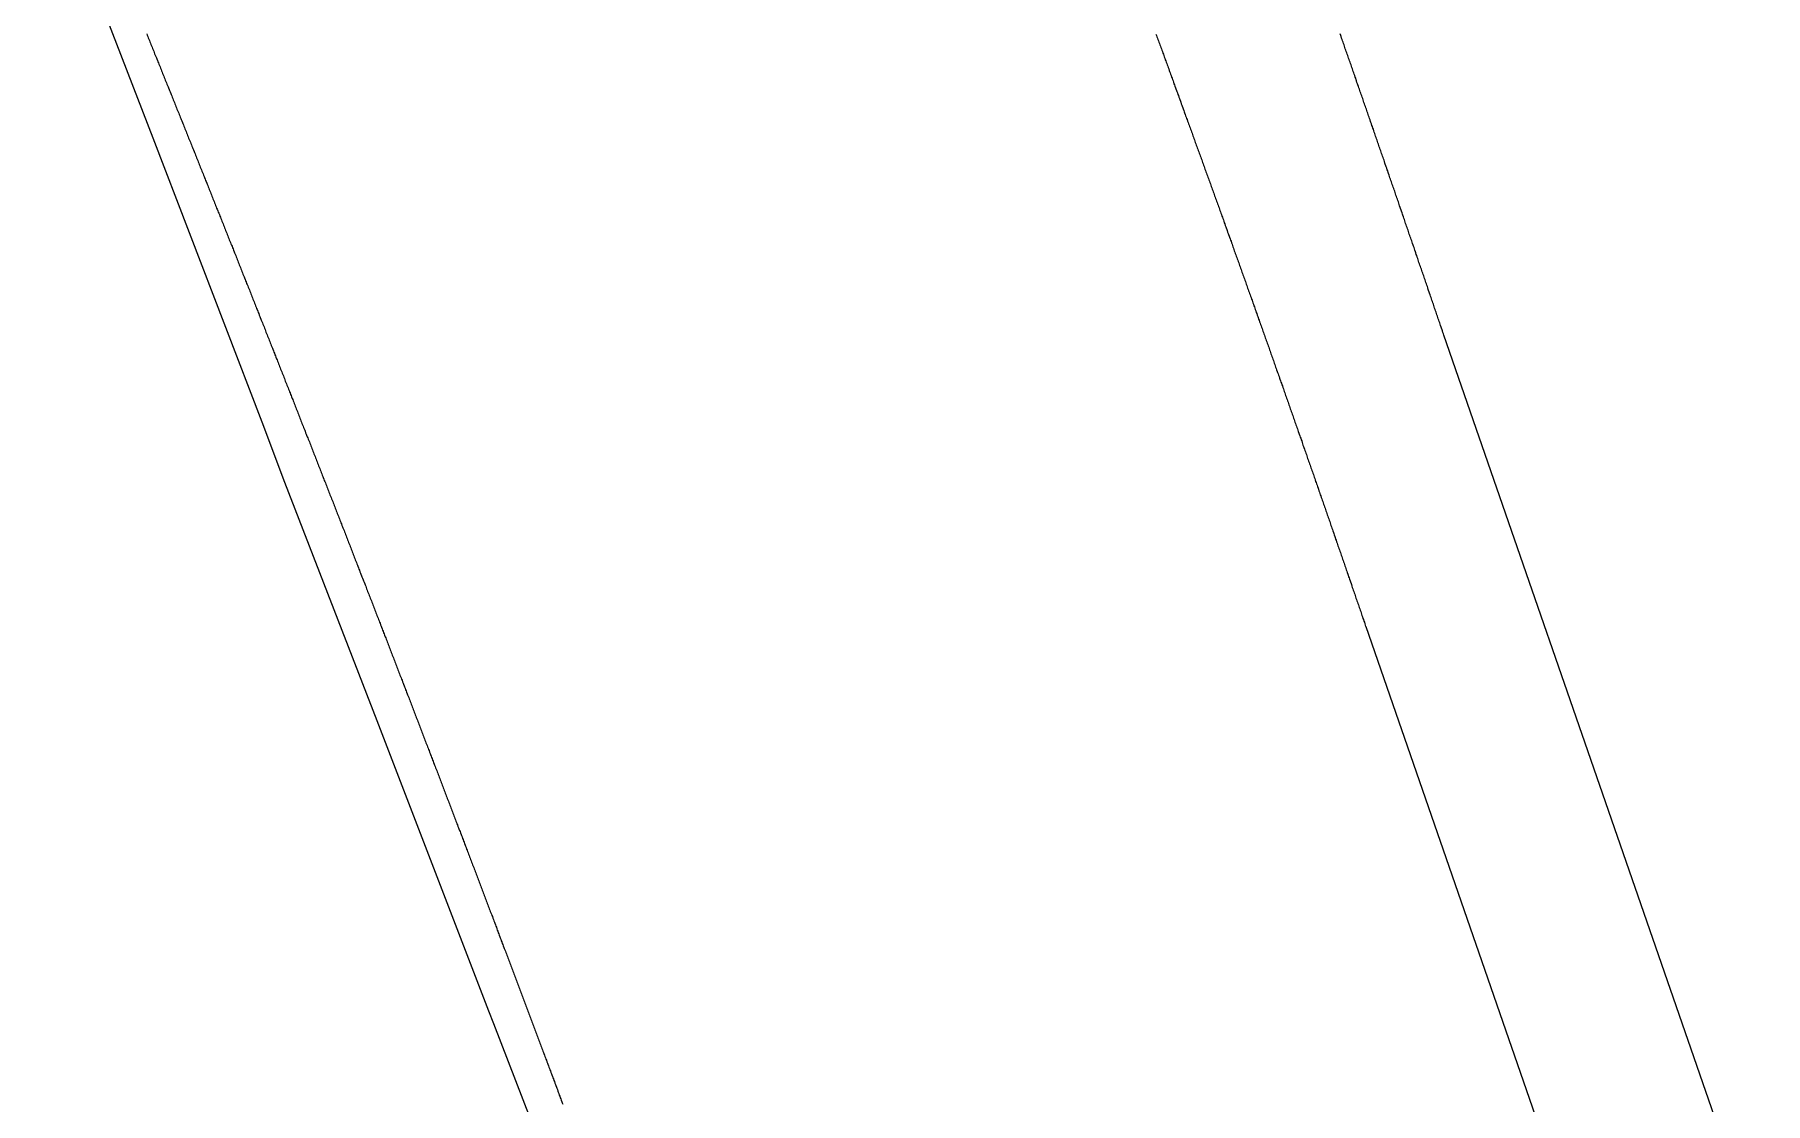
# Model space of a CAD drawing. Extents: x 174934 to 192674, y 648863 to 672607.
# Drawn here: x 180123.8 to 180245.5, y 661177.3 to 661252.5 of the extents above; entities that cross this region are included whole.
import ezdxf

# ---------------------------------------------------------------- set-up
doc = ezdxf.new("R2010")
doc.units = 0
doc.layers.add('pbitul', color=14, linetype='Continuous', lineweight=0)
doc.layers.add('pgesher', color=7, linetype='Continuous', lineweight=0)

msp = doc.modelspace()

# ---------------------------------------------------------------- linework, layer by layer
at = {"layer": 'pbitul', "flags": 128}
for points in [[(180163.29, 661164.13), (180156.07, 661182.86), (180155.72, 661183.76), (180147.86, 661204.18), (180141.37, 661220.95), (180139.77, 661225.2), (180132.11, 661245.17), (180123.78, 661266.81)], [(180131.66, 661252.51), (180131.7, 661252.42), (180131.74, 661252.32), (180131.77, 661252.23), (180131.81, 661252.14), (180131.85, 661252.04), (180131.89, 661251.95), (180131.92, 661251.86), (180131.96, 661251.77), (180132, 661251.67), (180132.04, 661251.58), (180132.07, 661251.49), (180132.11, 661251.4), (180132.15, 661251.3), (180132.19, 661251.21), (180132.22, 661251.12), (180132.26, 661251.02), (180132.3, 661250.93), (180132.34, 661250.84), (180132.37, 661250.75), (180132.41, 661250.65), (180132.45, 661250.56), (180132.49, 661250.47), (180132.52, 661250.38), (180132.56, 661250.28), (180132.6, 661250.19), (180132.63, 661250.1), (180132.67, 661250), (180132.71, 661249.91), (180132.75, 661249.82), (180132.78, 661249.73), (180132.82, 661249.63), (180132.86, 661249.54), (180132.9, 661249.45), (180132.93, 661249.36), (180132.97, 661249.26), (180133.01, 661249.17), (180133.05, 661249.08), (180133.08, 661248.98), (180133.12, 661248.89), (180133.16, 661248.8), (180133.2, 661248.71), (180133.23, 661248.61), (180133.27, 661248.52), (180133.31, 661248.43), (180133.35, 661248.33), (180133.38, 661248.24), (180133.42, 661248.15), (180133.46, 661248.06), (180133.49, 661247.96), (180133.53, 661247.87), (180133.57, 661247.78), (180133.61, 661247.69), (180133.64, 661247.59), (180133.68, 661247.5), (180133.72, 661247.41), (180133.76, 661247.31), (180133.79, 661247.22), (180133.83, 661247.13), (180133.87, 661247.04), (180133.91, 661246.94), (180133.94, 661246.85), (180133.98, 661246.76), (180134.02, 661246.66), (180134.05, 661246.57), (180134.09, 661246.48), (180134.13, 661246.39), (180134.17, 661246.29), (180134.2, 661246.2), (180134.24, 661246.11), (180134.28, 661246.02), (180134.32, 661245.92), (180134.35, 661245.83), (180134.39, 661245.74), (180134.43, 661245.64), (180134.46, 661245.55), (180134.5, 661245.46), (180134.54, 661245.37), (180134.58, 661245.27), (180134.61, 661245.18), (180134.65, 661245.09), (180134.69, 661244.99), (180134.73, 661244.9), (180134.76, 661244.81), (180134.8, 661244.72), (180134.84, 661244.62), (180134.87, 661244.53), (180134.91, 661244.44), (180134.95, 661244.35), (180134.99, 661244.25), (180135.02, 661244.16), (180135.06, 661244.07), (180135.1, 661243.97), (180135.13, 661243.88), (180135.17, 661243.79), (180135.21, 661243.7), (180135.25, 661243.6), (180135.28, 661243.51), (180135.32, 661243.42), (180135.36, 661243.32), (180135.39, 661243.23), (180135.43, 661243.14), (180135.47, 661243.05), (180135.51, 661242.95), (180135.54, 661242.86), (180135.58, 661242.77), (180135.62, 661242.67), (180135.65, 661242.58), (180135.69, 661242.49), (180135.73, 661242.4), (180135.77, 661242.3), (180135.8, 661242.21), (180135.84, 661242.12), (180135.88, 661242.02), (180135.92, 661241.93), (180135.95, 661241.84), (180135.99, 661241.75), (180136.03, 661241.65), (180136.06, 661241.56), (180136.1, 661241.47), (180136.14, 661241.37), (180136.17, 661241.28), (180136.21, 661241.19), (180136.25, 661241.1), (180136.29, 661241), (180136.32, 661240.91), (180136.36, 661240.82), (180136.4, 661240.72), (180136.43, 661240.63), (180136.47, 661240.54), (180136.51, 661240.45), (180136.55, 661240.35), (180136.58, 661240.26), (180136.62, 661240.17), (180136.66, 661240.07), (180136.69, 661239.98), (180136.73, 661239.89), (180136.77, 661239.8), (180136.81, 661239.7), (180136.84, 661239.61), (180136.88, 661239.52), (180136.92, 661239.42), (180136.95, 661239.33), (180136.99, 661239.24), (180137.03, 661239.15), (180137.06, 661239.05), (180137.1, 661238.96), (180137.14, 661238.87), (180137.18, 661238.77), (180137.21, 661238.68), (180137.25, 661238.59), (180137.29, 661238.5), (180137.32, 661238.4), (180137.36, 661238.31), (180137.4, 661238.22), (180137.43, 661238.12), (180137.47, 661238.03), (180137.51, 661237.94), (180137.55, 661237.84), (180137.58, 661237.75), (180137.62, 661237.66), (180137.66, 661237.57), (180137.69, 661237.47), (180137.73, 661237.38), (180137.77, 661237.29), (180137.8, 661237.19), (180137.84, 661237.1), (180137.88, 661237.01), (180137.92, 661236.92), (180137.95, 661236.82), (180137.99, 661236.73), (180138.03, 661236.64), (180138.06, 661236.54), (180138.1, 661236.45), (180138.14, 661236.36), (180138.17, 661236.27), (180138.21, 661236.17), (180138.25, 661236.08), (180138.29, 661235.99), (180138.32, 661235.89), (180138.36, 661235.8), (180138.4, 661235.71), (180138.43, 661235.61), (180138.47, 661235.52), (180138.51, 661235.43), (180138.54, 661235.34), (180138.58, 661235.24), (180138.62, 661235.15), (180138.65, 661235.06), (180138.69, 661234.96), (180138.73, 661234.87), (180138.77, 661234.78), (180138.8, 661234.69), (180138.84, 661234.59), (180138.88, 661234.5), (180138.91, 661234.41), (180138.95, 661234.31), (180138.99, 661234.22), (180139.02, 661234.13), (180139.06, 661234.03), (180139.1, 661233.94), (180139.13, 661233.85), (180139.17, 661233.76), (180139.21, 661233.66), (180139.24, 661233.57), (180139.28, 661233.48), (180139.32, 661233.38), (180139.36, 661233.29), (180139.39, 661233.2), (180139.43, 661233.11), (180139.47, 661233.01), (180139.5, 661232.92), (180139.54, 661232.83), (180139.58, 661232.73), (180139.61, 661232.64), (180139.65, 661232.55), (180139.69, 661232.45), (180139.72, 661232.36), (180139.76, 661232.27), (180139.8, 661232.18), (180139.83, 661232.08), (180139.87, 661231.99), (180139.91, 661231.9), (180139.94, 661231.8), (180139.98, 661231.71), (180140.02, 661231.62), (180140.05, 661231.52), (180140.09, 661231.43), (180140.13, 661231.34), (180140.16, 661231.25), (180140.2, 661231.15), (180140.24, 661231.06), (180140.28, 661230.97), (180140.31, 661230.87), (180140.35, 661230.78), (180140.39, 661230.69), (180140.42, 661230.59), (180140.46, 661230.5), (180140.5, 661230.41), (180140.53, 661230.32), (180140.57, 661230.22), (180140.61, 661230.13), (180140.64, 661230.04), (180140.68, 661229.94), (180140.72, 661229.85), (180140.75, 661229.76), (180140.79, 661229.66), (180140.83, 661229.57), (180140.86, 661229.48), (180140.9, 661229.39), (180140.94, 661229.29), (180140.97, 661229.2), (180141.01, 661229.11), (180141.05, 661229.01), (180141.08, 661228.92), (180141.12, 661228.83), (180141.16, 661228.73), (180141.19, 661228.64), (180141.23, 661228.55), (180141.27, 661228.46), (180141.3, 661228.36), (180141.34, 661228.27), (180141.38, 661228.18), (180141.41, 661228.08), (180141.45, 661227.99), (180141.49, 661227.9), (180141.52, 661227.8), (180141.56, 661227.71), (180141.6, 661227.62), (180141.63, 661227.52), (180141.67, 661227.43), (180141.71, 661227.34), (180141.74, 661227.25), (180141.78, 661227.15), (180141.82, 661227.06), (180141.85, 661226.97), (180141.89, 661226.87), (180141.93, 661226.78), (180141.96, 661226.69), (180142, 661226.59), (180142.04, 661226.5), (180142.07, 661226.41), (180142.11, 661226.32), (180142.15, 661226.22), (180142.18, 661226.13), (180142.22, 661226.04), (180142.26, 661225.94), (180142.29, 661225.85), (180142.33, 661225.76), (180142.37, 661225.66), (180142.4, 661225.57), (180142.44, 661225.48), (180142.48, 661225.38), (180142.51, 661225.29), (180142.55, 661225.2), (180142.58, 661225.11), (180142.62, 661225.01), (180142.66, 661224.92), (180142.69, 661224.83), (180142.73, 661224.73), (180142.77, 661224.64), (180142.8, 661224.55), (180142.84, 661224.45), (180142.88, 661224.36), (180142.91, 661224.27), (180142.95, 661224.17), (180142.99, 661224.08), (180143.02, 661223.99), (180143.06, 661223.9), (180143.1, 661223.8), (180143.13, 661223.71), (180143.17, 661223.62), (180143.21, 661223.52), (180143.24, 661223.43), (180143.28, 661223.34), (180143.32, 661223.24), (180143.35, 661223.15), (180143.39, 661223.06), (180143.42, 661222.96), (180143.46, 661222.87), (180143.5, 661222.78), (180143.53, 661222.68), (180143.57, 661222.59), (180143.61, 661222.5), (180143.64, 661222.41), (180143.68, 661222.31), (180143.72, 661222.22), (180143.75, 661222.13), (180143.79, 661222.03), (180143.83, 661221.94), (180143.86, 661221.85), (180143.9, 661221.75), (180143.94, 661221.66), (180143.97, 661221.57), (180144.01, 661221.47), (180144.04, 661221.38), (180144.08, 661221.29), (180144.12, 661221.19), (180144.15, 661221.1), (180144.19, 661221.01), (180144.23, 661220.92), (180144.26, 661220.82), (180144.3, 661220.73), (180144.34, 661220.64), (180144.37, 661220.54), (180144.41, 661220.45), (180144.45, 661220.36), (180144.48, 661220.26), (180144.52, 661220.17), (180144.55, 661220.08), (180144.59, 661219.98), (180144.63, 661219.89), (180144.66, 661219.8), (180144.7, 661219.7), (180144.74, 661219.61), (180144.77, 661219.52), (180144.81, 661219.43), (180144.85, 661219.33), (180144.88, 661219.24), (180144.92, 661219.15), (180144.95, 661219.05), (180144.99, 661218.96), (180145.03, 661218.87), (180145.06, 661218.77), (180145.1, 661218.68), (180145.14, 661218.59), (180145.17, 661218.49), (180145.21, 661218.4), (180145.25, 661218.31), (180145.28, 661218.21), (180145.32, 661218.12), (180145.35, 661218.03), (180145.39, 661217.93), (180145.43, 661217.84), (180145.46, 661217.75), (180145.5, 661217.66), (180145.54, 661217.56), (180145.57, 661217.47), (180145.61, 661217.38), (180145.64, 661217.28), (180145.68, 661217.19), (180145.72, 661217.1), (180145.75, 661217), (180145.79, 661216.91), (180145.83, 661216.82), (180145.86, 661216.72), (180145.9, 661216.63), (180145.94, 661216.54), (180145.97, 661216.44), (180146.01, 661216.35), (180146.04, 661216.26), (180146.08, 661216.16), (180146.12, 661216.07), (180146.15, 661215.98), (180146.19, 661215.88), (180146.23, 661215.79), (180146.26, 661215.7), (180146.3, 661215.6), (180146.33, 661215.51), (180146.37, 661215.42), (180146.41, 661215.33), (180146.44, 661215.23), (180146.48, 661215.14), (180146.52, 661215.05), (180146.55, 661214.95), (180146.59, 661214.86), (180146.62, 661214.77), (180146.66, 661214.67), (180146.7, 661214.58), (180146.73, 661214.49), (180146.77, 661214.39), (180146.8, 661214.3), (180146.84, 661214.21), (180146.88, 661214.11), (180146.91, 661214.02), (180146.95, 661213.93), (180146.99, 661213.83), (180147.02, 661213.74), (180147.06, 661213.65), (180147.09, 661213.55), (180147.13, 661213.46), (180147.17, 661213.37), (180147.2, 661213.27), (180147.24, 661213.18), (180147.28, 661213.09), (180147.31, 661212.99), (180147.35, 661212.9), (180147.38, 661212.81), (180147.42, 661212.72), (180147.46, 661212.62), (180147.49, 661212.53), (180147.53, 661212.44), (180147.56, 661212.34), (180147.6, 661212.25), (180147.64, 661212.16), (180147.67, 661212.06), (180147.71, 661211.97), (180147.74, 661211.88), (180147.78, 661211.78), (180147.82, 661211.69), (180147.85, 661211.6), (180147.89, 661211.5), (180147.93, 661211.41), (180147.96, 661211.32), (180148, 661211.22), (180148.03, 661211.13), (180148.07, 661211.04), (180148.11, 661210.94), (180148.14, 661210.85), (180148.18, 661210.76), (180148.21, 661210.66), (180148.25, 661210.57), (180148.29, 661210.48), (180148.32, 661210.38), (180148.36, 661210.29), (180148.39, 661210.2), (180148.43, 661210.1), (180148.47, 661210.01), (180148.5, 661209.92), (180148.54, 661209.82), (180148.57, 661209.73), (180148.61, 661209.64), (180148.65, 661209.54), (180148.68, 661209.45), (180148.72, 661209.36), (180148.75, 661209.26), (180148.79, 661209.17), (180148.83, 661209.08), (180148.86, 661208.98), (180148.9, 661208.89), (180148.93, 661208.8), (180148.97, 661208.7), (180149.01, 661208.61), (180149.04, 661208.52), (180149.08, 661208.42), (180149.11, 661208.33), (180149.15, 661208.24), (180149.19, 661208.14), (180149.22, 661208.05), (180149.26, 661207.96), (180149.29, 661207.86), (180149.33, 661207.77), (180149.37, 661207.68), (180149.4, 661207.58), (180149.44, 661207.49), (180149.47, 661207.4), (180149.51, 661207.3), (180149.55, 661207.21), (180149.58, 661207.12), (180149.62, 661207.03), (180149.65, 661206.93), (180149.69, 661206.84), (180149.73, 661206.75), (180149.76, 661206.65), (180149.8, 661206.56), (180149.83, 661206.47), (180149.87, 661206.37), (180149.91, 661206.28), (180149.94, 661206.19), (180149.98, 661206.09), (180150.01, 661206), (180150.05, 661205.91), (180150.09, 661205.81), (180150.12, 661205.72), (180150.16, 661205.63), (180150.19, 661205.53), (180150.23, 661205.44), (180150.26, 661205.35), (180150.3, 661205.25), (180150.34, 661205.16), (180150.37, 661205.07), (180150.41, 661204.97), (180150.44, 661204.88), (180150.48, 661204.79), (180150.52, 661204.69), (180150.55, 661204.6), (180150.59, 661204.51), (180150.62, 661204.41), (180150.66, 661204.32), (180150.7, 661204.23), (180150.73, 661204.13), (180150.77, 661204.04), (180150.8, 661203.94), (180150.84, 661203.85), (180150.87, 661203.76), (180150.91, 661203.66), (180150.95, 661203.57), (180150.98, 661203.48), (180151.02, 661203.38), (180151.05, 661203.29), (180151.09, 661203.2), (180151.13, 661203.1), (180151.16, 661203.01), (180151.2, 661202.92), (180151.23, 661202.82), (180151.27, 661202.73), (180151.3, 661202.64), (180151.34, 661202.54), (180151.38, 661202.45), (180151.41, 661202.36), (180151.45, 661202.26), (180151.48, 661202.17), (180151.52, 661202.08), (180151.55, 661201.98), (180151.59, 661201.89), (180151.63, 661201.8), (180151.66, 661201.7), (180151.7, 661201.61), (180151.73, 661201.52), (180151.77, 661201.42), (180151.81, 661201.33), (180151.84, 661201.24), (180151.88, 661201.14), (180151.91, 661201.05), (180151.95, 661200.96), (180151.98, 661200.86), (180152.02, 661200.77), (180152.06, 661200.68), (180152.09, 661200.58), (180152.13, 661200.49), (180152.16, 661200.4), (180152.2, 661200.3), (180152.23, 661200.21), (180152.27, 661200.12), (180152.31, 661200.02), (180152.34, 661199.93), (180152.38, 661199.84), (180152.41, 661199.74), (180152.45, 661199.65), (180152.48, 661199.56), (180152.52, 661199.46), (180152.56, 661199.37), (180152.59, 661199.28), (180152.63, 661199.18), (180152.66, 661199.09), (180152.7, 661199), (180152.73, 661198.9), (180152.77, 661198.81), (180152.8, 661198.72), (180152.84, 661198.62), (180152.88, 661198.53), (180152.91, 661198.43), (180152.95, 661198.34), (180152.98, 661198.25), (180153.02, 661198.15), (180153.05, 661198.06), (180153.09, 661197.97), (180153.13, 661197.87), (180153.16, 661197.78), (180153.2, 661197.69), (180153.23, 661197.59), (180153.27, 661197.5), (180153.3, 661197.41), (180153.34, 661197.31), (180153.38, 661197.22), (180153.41, 661197.13), (180153.45, 661197.03), (180153.48, 661196.94), (180153.52, 661196.85), (180153.55, 661196.75), (180153.59, 661196.66), (180153.62, 661196.57), (180153.66, 661196.47), (180153.7, 661196.38), (180153.73, 661196.29), (180153.77, 661196.19), (180153.8, 661196.1), (180153.84, 661196.01), (180153.87, 661195.91), (180153.91, 661195.82), (180153.94, 661195.72), (180153.98, 661195.63), (180154.02, 661195.54), (180154.05, 661195.44), (180154.09, 661195.35), (180154.12, 661195.26), (180154.16, 661195.16), (180154.19, 661195.07), (180154.23, 661194.98), (180154.26, 661194.88), (180154.3, 661194.79), (180154.34, 661194.7), (180154.37, 661194.6), (180154.41, 661194.51), (180154.44, 661194.42), (180154.48, 661194.32), (180154.51, 661194.23), (180154.55, 661194.14), (180154.58, 661194.04), (180154.62, 661193.95), (180154.66, 661193.86), (180154.69, 661193.76), (180154.73, 661193.67), (180154.76, 661193.57), (180154.8, 661193.48), (180154.83, 661193.39), (180154.87, 661193.29), (180154.9, 661193.2), (180154.94, 661193.11), (180154.97, 661193.01), (180155.01, 661192.92), (180155.05, 661192.83), (180155.08, 661192.73), (180155.12, 661192.64), (180155.15, 661192.55), (180155.19, 661192.45), (180155.22, 661192.36), (180155.26, 661192.27), (180155.29, 661192.17), (180155.33, 661192.08), (180155.36, 661191.99), (180155.4, 661191.89), (180155.44, 661191.8), (180155.47, 661191.7), (180155.51, 661191.61), (180155.54, 661191.52), (180155.58, 661191.42), (180155.61, 661191.33), (180155.65, 661191.24), (180155.68, 661191.14), (180155.72, 661191.05), (180155.75, 661190.96), (180155.79, 661190.86), (180155.82, 661190.77), (180155.86, 661190.68), (180155.9, 661190.58), (180155.93, 661190.49), (180155.97, 661190.4), (180156, 661190.3), (180156.04, 661190.21), (180156.07, 661190.11), (180156.11, 661190.02), (180156.14, 661189.93), (180156.18, 661189.83), (180156.21, 661189.74), (180156.25, 661189.65), (180156.28, 661189.55), (180156.32, 661189.46), (180156.36, 661189.37), (180156.39, 661189.27), (180156.43, 661189.18), (180156.46, 661189.09), (180156.5, 661188.99), (180156.53, 661188.9), (180156.57, 661188.81), (180156.6, 661188.71), (180156.64, 661188.62), (180156.67, 661188.52), (180156.71, 661188.43), (180156.74, 661188.34), (180156.78, 661188.24), (180156.81, 661188.15), (180156.85, 661188.06), (180156.89, 661187.96), (180156.92, 661187.87), (180156.96, 661187.78), (180156.99, 661187.68), (180157.03, 661187.59), (180157.06, 661187.5), (180157.1, 661187.4), (180157.13, 661187.31), (180157.17, 661187.21), (180157.2, 661187.12), (180157.24, 661187.03), (180157.27, 661186.93), (180157.31, 661186.84), (180157.34, 661186.75), (180157.38, 661186.65), (180157.41, 661186.56), (180157.45, 661186.47), (180157.48, 661186.37), (180157.52, 661186.28), (180157.56, 661186.19), (180157.59, 661186.09), (180157.63, 661186), (180157.66, 661185.9), (180157.7, 661185.81), (180157.73, 661185.72), (180157.77, 661185.62), (180157.8, 661185.53), (180157.84, 661185.44), (180157.87, 661185.34), (180157.91, 661185.25), (180157.94, 661185.16), (180157.98, 661185.06), (180158.01, 661184.97), (180158.05, 661184.87), (180158.08, 661184.78), (180158.12, 661184.69), (180158.15, 661184.59), (180158.19, 661184.5), (180158.22, 661184.41), (180158.26, 661184.31), (180158.29, 661184.22), (180158.33, 661184.13), (180158.36, 661184.03), (180158.4, 661183.94), (180158.43, 661183.85), (180158.47, 661183.75), (180158.51, 661183.66), (180158.54, 661183.56), (180158.58, 661183.47), (180158.61, 661183.38), (180158.65, 661183.28), (180158.68, 661183.19), (180158.72, 661183.1), (180158.75, 661183), (180158.79, 661182.91), (180158.82, 661182.82), (180158.86, 661182.72), (180158.89, 661182.63), (180158.93, 661182.53), (180158.96, 661182.44), (180159, 661182.35), (180159.03, 661182.25), (180159.07, 661182.16), (180159.1, 661182.07), (180159.14, 661181.97), (180159.17, 661181.88), (180159.21, 661181.79), (180159.24, 661181.69), (180159.28, 661181.6), (180159.31, 661181.5), (180159.35, 661181.41), (180159.38, 661181.32), (180159.42, 661181.22), (180159.45, 661181.13), (180159.49, 661181.04), (180159.52, 661180.94), (180159.56, 661180.85), (180159.59, 661180.76), (180159.63, 661180.66), (180159.66, 661180.57), (180159.7, 661180.47), (180159.73, 661180.38), (180159.77, 661180.29), (180159.8, 661180.19), (180159.84, 661180.1), (180159.87, 661180.01), (180159.91, 661179.91), (180159.94, 661179.82), (180159.98, 661179.72), (180160.01, 661179.63), (180160.05, 661179.54), (180160.08, 661179.44), (180160.12, 661179.35), (180160.15, 661179.26), (180160.19, 661179.16), (180160.22, 661179.07), (180160.26, 661178.98), (180160.29, 661178.88), (180160.33, 661178.79), (180160.36, 661178.69), (180160.4, 661178.6), (180160.43, 661178.51), (180160.47, 661178.41), (180160.5, 661178.32), (180160.54, 661178.23), (180160.57, 661178.13), (180160.61, 661178.04), (180160.64, 661177.95), (180160.68, 661177.85), (180160.71, 661177.76), (180160.75, 661177.66), (180160.78, 661177.57), (180160.82, 661177.48), (180160.85, 661177.38), (180160.89, 661177.29), (180160.92, 661177.2)]]:
    msp.add_lwpolyline(points, dxfattribs=at)
at = {"layer": 'pgesher', "flags": 128}
for points in [[(180202.64, 661252.49), (180202.68, 661252.4), (180202.71, 661252.3), (180202.75, 661252.21), (180202.78, 661252.11), (180202.81, 661252.02), (180202.85, 661251.93), (180202.88, 661251.83), (180202.92, 661251.74), (180202.95, 661251.64), (180202.99, 661251.55), (180203.02, 661251.46), (180203.05, 661251.36), (180203.09, 661251.27), (180203.12, 661251.17), (180203.16, 661251.08), (180203.19, 661250.99), (180203.23, 661250.89), (180203.26, 661250.8), (180203.3, 661250.7), (180203.33, 661250.61), (180203.36, 661250.52), (180203.4, 661250.42), (180203.43, 661250.33), (180203.47, 661250.24), (180203.5, 661250.14), (180203.54, 661250.05), (180203.57, 661249.95), (180203.6, 661249.86), (180203.64, 661249.77), (180203.67, 661249.67), (180203.71, 661249.58), (180203.74, 661249.48), (180203.77, 661249.39), (180203.81, 661249.3), (180203.84, 661249.2), (180203.88, 661249.11), (180203.91, 661249.01), (180203.95, 661248.92), (180203.98, 661248.83), (180204.01, 661248.73), (180204.05, 661248.64), (180204.08, 661248.54), (180204.12, 661248.45), (180204.15, 661248.36), (180204.19, 661248.26), (180204.22, 661248.17), (180204.25, 661248.07), (180204.29, 661247.98), (180204.32, 661247.89), (180204.36, 661247.79), (180204.39, 661247.7), (180204.42, 661247.6), (180204.46, 661247.51), (180204.49, 661247.42), (180204.53, 661247.32), (180204.56, 661247.23), (180204.6, 661247.13), (180204.63, 661247.04), (180204.66, 661246.95), (180204.7, 661246.85), (180204.73, 661246.76), (180204.77, 661246.66), (180204.8, 661246.57), (180204.83, 661246.48), (180204.87, 661246.38), (180204.9, 661246.29), (180204.94, 661246.19), (180204.97, 661246.1), (180205, 661246.01), (180205.04, 661245.91), (180205.07, 661245.82), (180205.11, 661245.72), (180205.14, 661245.63), (180205.18, 661245.54), (180205.21, 661245.44), (180205.24, 661245.35), (180205.28, 661245.25), (180205.31, 661245.16), (180205.35, 661245.07), (180205.38, 661244.97), (180205.41, 661244.88), (180205.45, 661244.78), (180205.48, 661244.69), (180205.52, 661244.6), (180205.55, 661244.5), (180205.58, 661244.41), (180205.62, 661244.31), (180205.65, 661244.22), (180205.69, 661244.13), (180205.72, 661244.03), (180205.75, 661243.94), (180205.79, 661243.84), (180205.82, 661243.75), (180205.86, 661243.66), (180205.89, 661243.56), (180205.92, 661243.47), (180205.96, 661243.37), (180205.99, 661243.28), (180206.03, 661243.19), (180206.06, 661243.09), (180206.09, 661243), (180206.13, 661242.9), (180206.16, 661242.81), (180206.19, 661242.71), (180206.23, 661242.62), (180206.26, 661242.53), (180206.3, 661242.43), (180206.33, 661242.34), (180206.36, 661242.24), (180206.4, 661242.15), (180206.43, 661242.06), (180206.47, 661241.96), (180206.5, 661241.87), (180206.53, 661241.77), (180206.57, 661241.68), (180206.6, 661241.59), (180206.64, 661241.49), (180206.67, 661241.4), (180206.7, 661241.3), (180206.74, 661241.21), (180206.77, 661241.12), (180206.8, 661241.02), (180206.84, 661240.93), (180206.87, 661240.83), (180206.91, 661240.74), (180206.94, 661240.64), (180206.97, 661240.55), (180207.01, 661240.46), (180207.04, 661240.36), (180207.08, 661240.27), (180207.11, 661240.17), (180207.14, 661240.08), (180207.18, 661239.99), (180207.21, 661239.89), (180207.24, 661239.8), (180207.28, 661239.7), (180207.31, 661239.61), (180207.35, 661239.52), (180207.38, 661239.42), (180207.41, 661239.33), (180207.45, 661239.23), (180207.48, 661239.14), (180207.51, 661239.04), (180207.55, 661238.95), (180207.58, 661238.86), (180207.62, 661238.76), (180207.65, 661238.67), (180207.68, 661238.57), (180207.72, 661238.48), (180207.75, 661238.39), (180207.78, 661238.29), (180207.82, 661238.2), (180207.85, 661238.1), (180207.89, 661238.01), (180207.92, 661237.92), (180207.95, 661237.82), (180207.99, 661237.73), (180208.02, 661237.63), (180208.05, 661237.54), (180208.09, 661237.44), (180208.12, 661237.35), (180208.15, 661237.26), (180208.19, 661237.16), (180208.22, 661237.07), (180208.26, 661236.97), (180208.29, 661236.88), (180208.32, 661236.79), (180208.36, 661236.69), (180208.39, 661236.6), (180208.42, 661236.5), (180208.46, 661236.41), (180208.49, 661236.31), (180208.52, 661236.22), (180208.56, 661236.13), (180208.59, 661236.03), (180208.63, 661235.94), (180208.66, 661235.84), (180208.69, 661235.75), (180208.73, 661235.65), (180208.76, 661235.56), (180208.79, 661235.47), (180208.83, 661235.37), (180208.86, 661235.28), (180208.89, 661235.18), (180208.93, 661235.09), (180208.96, 661235), (180208.99, 661234.9), (180209.03, 661234.81), (180209.06, 661234.71), (180209.09, 661234.62), (180209.13, 661234.52), (180209.16, 661234.43), (180209.2, 661234.34), (180209.23, 661234.24), (180209.26, 661234.15), (180209.3, 661234.05), (180209.33, 661233.96), (180209.36, 661233.86), (180209.4, 661233.77), (180209.43, 661233.68), (180209.46, 661233.58), (180209.5, 661233.49), (180209.53, 661233.39), (180209.56, 661233.3), (180209.6, 661233.21), (180209.63, 661233.11), (180209.66, 661233.02), (180209.7, 661232.92), (180209.73, 661232.83), (180209.76, 661232.73), (180209.8, 661232.64), (180209.83, 661232.55), (180209.86, 661232.45), (180209.9, 661232.36), (180209.93, 661232.26), (180209.96, 661232.17), (180210, 661232.07), (180210.03, 661231.98), (180210.06, 661231.89), (180210.1, 661231.79), (180210.13, 661231.7), (180210.16, 661231.6), (180210.2, 661231.51), (180210.23, 661231.41), (180210.27, 661231.32), (180210.3, 661231.23), (180210.33, 661231.13), (180210.37, 661231.04), (180210.4, 661230.94), (180210.43, 661230.85), (180210.47, 661230.75), (180210.5, 661230.66), (180210.53, 661230.57), (180210.57, 661230.47), (180210.6, 661230.38), (180210.63, 661230.28), (180210.67, 661230.19), (180210.7, 661230.09), (180210.73, 661230), (180210.76, 661229.91), (180210.8, 661229.81), (180210.83, 661229.72), (180210.86, 661229.62), (180210.9, 661229.53), (180210.93, 661229.43), (180210.96, 661229.34), (180211, 661229.25), (180211.03, 661229.15), (180211.06, 661229.06), (180211.1, 661228.96), (180211.13, 661228.87), (180211.16, 661228.77), (180211.2, 661228.68), (180211.23, 661228.59), (180211.26, 661228.49), (180211.3, 661228.4), (180211.33, 661228.3), (180211.36, 661228.21), (180211.4, 661228.11), (180211.43, 661228.02), (180211.46, 661227.93), (180211.5, 661227.83), (180211.53, 661227.74), (180211.56, 661227.64), (180211.6, 661227.55), (180211.63, 661227.45), (180211.66, 661227.36), (180211.7, 661227.26), (180211.73, 661227.17), (180211.76, 661227.08), (180211.79, 661226.98), (180211.83, 661226.89), (180211.86, 661226.79), (180211.89, 661226.7), (180211.93, 661226.6), (180211.96, 661226.51), (180211.99, 661226.42), (180212.03, 661226.32), (180212.06, 661226.23), (180212.09, 661226.13), (180212.13, 661226.04), (180212.16, 661225.94), (180212.19, 661225.85), (180212.22, 661225.76), (180212.26, 661225.66), (180212.29, 661225.57), (180212.32, 661225.47), (180212.36, 661225.38), (180212.39, 661225.28), (180212.42, 661225.19), (180212.46, 661225.09), (180212.49, 661225), (180212.52, 661224.91), (180212.56, 661224.81), (180212.59, 661224.72), (180212.62, 661224.62), (180212.65, 661224.53), (180212.69, 661224.43), (180212.72, 661224.34), (180212.75, 661224.24), (180212.79, 661224.15), (180212.82, 661224.06), (180212.85, 661223.96), (180212.89, 661223.87), (180212.92, 661223.77), (180212.95, 661223.68), (180212.98, 661223.58), (180213.02, 661223.49), (180213.05, 661223.4), (180213.08, 661223.3), (180213.12, 661223.21), (180213.15, 661223.11), (180213.18, 661223.02), (180213.22, 661222.92), (180213.25, 661222.83), (180213.28, 661222.73), (180213.31, 661222.64), (180213.35, 661222.55), (180213.38, 661222.45), (180213.41, 661222.36), (180213.45, 661222.26), (180213.48, 661222.17), (180213.51, 661222.07), (180213.54, 661221.98), (180213.58, 661221.88), (180213.61, 661221.79), (180213.64, 661221.7), (180213.68, 661221.6), (180213.71, 661221.51), (180213.74, 661221.41), (180213.77, 661221.32), (180213.81, 661221.22), (180213.84, 661221.13), (180213.87, 661221.03), (180213.91, 661220.94), (180213.94, 661220.85), (180213.97, 661220.75), (180214, 661220.66), (180214.04, 661220.56), (180214.07, 661220.47), (180214.1, 661220.37), (180214.14, 661220.28), (180214.17, 661220.18), (180214.2, 661220.09), (180214.23, 661220), (180214.27, 661219.9), (180214.3, 661219.81), (180214.33, 661219.71), (180214.37, 661219.62), (180214.4, 661219.52), (180214.43, 661219.43), (180214.46, 661219.33), (180214.5, 661219.24), (180214.53, 661219.15), (180214.56, 661219.05), (180214.59, 661218.96), (180214.63, 661218.86), (180214.66, 661218.77), (180214.69, 661218.67), (180214.73, 661218.58), (180214.76, 661218.48), (180214.79, 661218.39), (180214.82, 661218.29), (180214.86, 661218.2), (180214.89, 661218.11), (180214.92, 661218.01), (180214.95, 661217.92), (180214.99, 661217.82), (180215.02, 661217.73), (180215.05, 661217.63), (180215.09, 661217.54), (180215.12, 661217.44), (180215.15, 661217.35), (180215.18, 661217.26), (180215.22, 661217.16), (180215.25, 661217.07), (180215.28, 661216.97), (180215.31, 661216.88), (180215.35, 661216.78), (180215.38, 661216.69), (180215.41, 661216.59), (180215.44, 661216.5), (180215.48, 661216.4), (180215.51, 661216.31), (180215.54, 661216.22), (180215.57, 661216.12), (180215.61, 661216.03), (180215.64, 661215.93), (180215.67, 661215.84), (180215.71, 661215.74), (180215.74, 661215.65), (180215.77, 661215.55), (180215.8, 661215.46), (180215.84, 661215.36), (180215.87, 661215.27), (180215.9, 661215.18), (180215.93, 661215.08), (180215.97, 661214.99), (180216, 661214.89), (180216.03, 661214.8), (180216.06, 661214.7), (180216.1, 661214.61), (180216.13, 661214.51), (180216.16, 661214.42), (180216.19, 661214.32), (180216.23, 661214.23), (180216.26, 661214.14), (180216.29, 661214.04), (180216.32, 661213.95), (180216.36, 661213.85), (180216.39, 661213.76), (180216.42, 661213.66), (180216.45, 661213.57), (180216.49, 661213.47), (180216.52, 661213.38), (180216.55, 661213.28), (180216.58, 661213.19), (180216.62, 661213.09), (180216.65, 661213), (180216.68, 661212.91), (180216.71, 661212.81), (180216.75, 661212.72), (180216.78, 661212.62), (180216.81, 661212.53), (180216.84, 661212.43), (180216.88, 661212.34), (180216.91, 661212.24), (180216.94, 661212.15), (180216.97, 661212.05), (180217, 661211.96), (180217.04, 661211.87), (180217.07, 661211.77), (180217.1, 661211.68), (180217.13, 661211.58), (180217.17, 661211.49), (180217.2, 661211.39), (180217.23, 661211.3), (180217.26, 661211.2), (180217.3, 661211.11), (180217.33, 661211.01), (180217.36, 661210.92), (180217.39, 661210.82), (180217.4, 661210.81), (180243.13, 661136.51)], [(180266.99, 661103.96), (180222.89, 661231.32), (180222.86, 661231.42), (180222.82, 661231.51), (180222.79, 661231.61), (180222.76, 661231.7), (180222.73, 661231.8), (180222.69, 661231.89), (180222.66, 661231.99), (180222.63, 661232.08), (180222.6, 661232.18), (180222.57, 661232.27), (180222.53, 661232.36), (180222.5, 661232.46), (180222.47, 661232.55), (180222.44, 661232.65), (180222.4, 661232.74), (180222.37, 661232.84), (180222.34, 661232.93), (180222.31, 661233.03), (180222.28, 661233.12), (180222.24, 661233.22), (180222.21, 661233.31), (180222.18, 661233.41), (180222.15, 661233.5), (180222.11, 661233.6), (180222.08, 661233.69), (180222.05, 661233.78), (180222.02, 661233.88), (180221.99, 661233.97), (180221.95, 661234.07), (180221.92, 661234.16), (180221.89, 661234.26), (180221.86, 661234.35), (180221.82, 661234.45), (180221.79, 661234.54), (180221.76, 661234.64), (180221.73, 661234.73), (180221.69, 661234.83), (180221.66, 661234.92), (180221.63, 661235.01), (180221.6, 661235.11), (180221.57, 661235.2), (180221.53, 661235.3), (180221.5, 661235.39), (180221.47, 661235.49), (180221.44, 661235.58), (180221.4, 661235.68), (180221.37, 661235.77), (180221.34, 661235.87), (180221.31, 661235.96), (180221.27, 661236.06), (180221.24, 661236.15), (180221.21, 661236.25), (180221.18, 661236.34), (180221.14, 661236.43), (180221.11, 661236.53), (180221.08, 661236.62), (180221.05, 661236.72), (180221.02, 661236.81), (180220.98, 661236.91), (180220.95, 661237), (180220.92, 661237.1), (180220.89, 661237.19), (180220.85, 661237.29), (180220.82, 661237.38), (180220.79, 661237.48), (180220.76, 661237.57), (180220.72, 661237.66), (180220.69, 661237.76), (180220.66, 661237.85), (180220.63, 661237.95), (180220.59, 661238.04), (180220.56, 661238.14), (180220.53, 661238.23), (180220.5, 661238.33), (180220.46, 661238.42), (180220.43, 661238.52), (180220.4, 661238.61), (180220.37, 661238.7), (180220.33, 661238.8), (180220.3, 661238.89), (180220.27, 661238.99), (180220.24, 661239.08), (180220.2, 661239.18), (180220.17, 661239.27), (180220.14, 661239.37), (180220.11, 661239.46), (180220.08, 661239.56), (180220.04, 661239.65), (180220.01, 661239.75), (180219.98, 661239.84), (180219.95, 661239.93), (180219.91, 661240.03), (180219.88, 661240.12), (180219.85, 661240.22), (180219.82, 661240.31), (180219.78, 661240.41), (180219.75, 661240.5), (180219.72, 661240.6), (180219.69, 661240.69), (180219.65, 661240.79), (180219.62, 661240.88), (180219.59, 661240.97), (180219.56, 661241.07), (180219.52, 661241.16), (180219.49, 661241.26), (180219.46, 661241.35), (180219.43, 661241.45), (180219.39, 661241.54), (180219.36, 661241.64), (180219.33, 661241.73), (180219.3, 661241.83), (180219.26, 661241.92), (180219.23, 661242.02), (180219.2, 661242.11), (180219.17, 661242.2), (180219.13, 661242.3), (180219.1, 661242.39), (180219.07, 661242.49), (180219.04, 661242.58), (180219, 661242.68), (180218.97, 661242.77), (180218.94, 661242.87), (180218.91, 661242.96), (180218.87, 661243.06), (180218.84, 661243.15), (180218.81, 661243.24), (180218.77, 661243.34), (180218.74, 661243.43), (180218.71, 661243.53), (180218.68, 661243.62), (180218.64, 661243.72), (180218.61, 661243.81), (180218.58, 661243.91), (180218.55, 661244), (180218.51, 661244.1), (180218.48, 661244.19), (180218.45, 661244.28), (180218.42, 661244.38), (180218.38, 661244.47), (180218.35, 661244.57), (180218.32, 661244.66), (180218.29, 661244.76), (180218.25, 661244.85), (180218.22, 661244.95), (180218.19, 661245.04), (180218.16, 661245.14), (180218.12, 661245.23), (180218.09, 661245.32), (180218.06, 661245.42), (180218.03, 661245.51), (180217.99, 661245.61), (180217.96, 661245.7), (180217.93, 661245.8), (180217.89, 661245.89), (180217.86, 661245.99), (180217.83, 661246.08), (180217.8, 661246.18), (180217.76, 661246.27), (180217.73, 661246.36), (180217.7, 661246.46), (180217.67, 661246.55), (180217.63, 661246.65), (180217.6, 661246.74), (180217.57, 661246.84), (180217.54, 661246.93), (180217.5, 661247.03), (180217.47, 661247.12), (180217.44, 661247.21), (180217.4, 661247.31), (180217.37, 661247.4), (180217.34, 661247.5), (180217.31, 661247.59), (180217.27, 661247.69), (180217.24, 661247.78), (180217.21, 661247.88), (180217.18, 661247.97), (180217.14, 661248.07), (180217.11, 661248.16), (180217.08, 661248.25), (180217.04, 661248.35), (180217.01, 661248.44), (180216.98, 661248.54), (180216.95, 661248.63), (180216.91, 661248.73), (180216.88, 661248.82), (180216.85, 661248.92), (180216.82, 661249.01), (180216.78, 661249.1), (180216.75, 661249.2), (180216.72, 661249.29), (180216.69, 661249.39), (180216.65, 661249.48), (180216.62, 661249.58), (180216.59, 661249.67), (180216.55, 661249.77), (180216.52, 661249.86), (180216.49, 661249.96), (180216.46, 661250.05), (180216.42, 661250.14), (180216.39, 661250.24), (180216.36, 661250.33), (180216.32, 661250.43), (180216.29, 661250.52), (180216.26, 661250.62), (180216.23, 661250.71), (180216.19, 661250.81), (180216.16, 661250.9), (180216.13, 661250.99), (180216.1, 661251.09), (180216.06, 661251.18), (180216.03, 661251.28), (180216, 661251.37), (180215.96, 661251.47), (180215.93, 661251.56), (180215.9, 661251.66), (180215.87, 661251.75), (180215.83, 661251.84), (180215.8, 661251.94), (180215.77, 661252.03), (180215.73, 661252.13), (180215.7, 661252.22), (180215.67, 661252.32), (180215.64, 661252.41), (180215.6, 661252.51)]]:
    msp.add_lwpolyline(points, dxfattribs=at)

doc.saveas('drawing.dxf')
